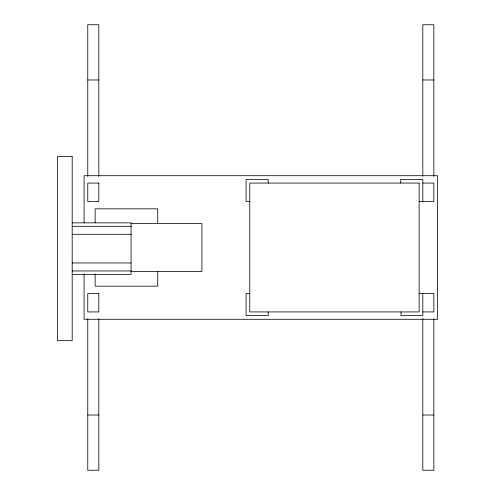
<?xml version="1.0" encoding="UTF-8"?>
<svg xmlns="http://www.w3.org/2000/svg" width="495" height="495" viewBox="0 0 495 495"><rect width="100%" height="100%" fill="white"/><g stroke="black" fill="none" stroke-linecap="round" stroke-linejoin="round"><path stroke-width="0.74" d="M87.77 79.98L98.821 79.98M422.817 79.98L433.861 79.98M422.817 183.07L433.861 183.07L433.861 201.477L419.135 201.477M249.771 201.477L246.089 201.477L246.089 179.388L268.179 179.388L268.179 183.07M72.183 222.861L131.088 222.861L131.088 274.409L72.183 274.409M131.064 223.567L201.911 223.567L201.911 271.433L131.064 271.433M72.183 226.314L131.088 226.314M72.183 234.284L131.088 234.284M72.183 262.981L131.088 262.981M72.183 270.957L131.088 270.957M249.771 293.523L246.089 293.523L246.089 315.612L268.179 315.612L268.179 311.93M419.135 293.523L433.861 293.523L433.861 311.93L422.817 311.93M87.77 415.02L98.821 415.02M422.817 415.02L433.861 415.02M433.861 176.338L433.861 24.75L422.817 24.75L422.817 176.338M433.861 318.662L433.861 470.25L422.817 470.25L422.817 318.662M422.817 201.477L422.817 179.388L400.727 179.388L400.727 183.07M422.817 293.523L422.817 315.612L401.012 315.612L401.012 311.93M157.726 223.567L157.726 208.84L95.139 208.84L95.139 222.756M157.726 271.433L157.726 286.16L95.139 286.16L95.139 273.791M98.821 176.338L98.821 24.75L87.77 24.75L87.77 176.338M98.821 318.662L98.821 470.25L87.77 470.25L87.77 318.662M84.088 222.793L84.088 175.706L437.543 175.706L437.543 319.294L84.088 319.294L84.088 273.747M72.183 156.587L57.457 156.587L57.457 340.678L72.183 340.678L72.183 156.587M98.821 183.07L87.77 183.07L87.77 201.477L98.821 201.477L98.821 183.07M419.135 183.07L249.771 183.07L249.771 311.93L419.135 311.93L419.135 183.07M98.821 293.523L87.77 293.523L87.77 311.93L98.821 311.93L98.821 293.523"/></g></svg>
